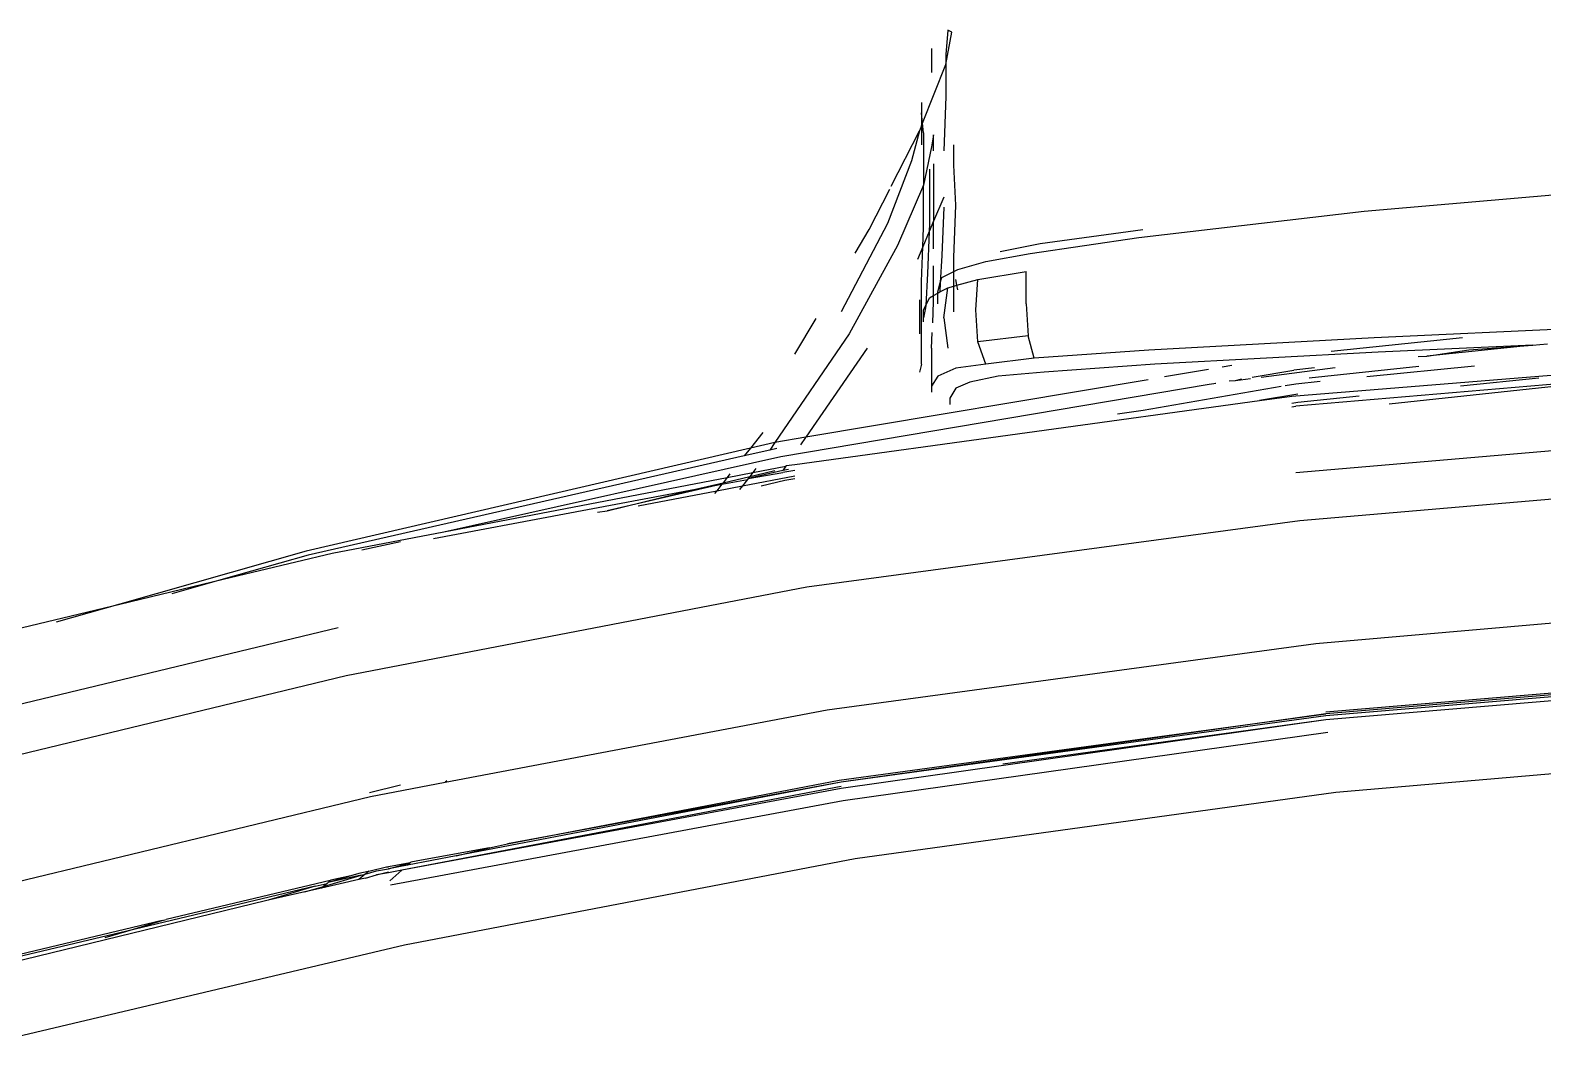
# Model space of a CAD drawing. Header units: millimetres. Extents: x -41292 to 298682, y -22072 to 33155.
# Drawn here: x 27632.7 to 27707.9, y -3871.6 to -3821.4 of the extents above; entities that cross this region are included whole.
import ezdxf

# ---------------------------------------------------------------- set-up
doc = ezdxf.new("R2010")
doc.units = ezdxf.units.MM

# ---------------------------------------------------------------- blocks, each defined once
blk = doc.blocks.new('rmfnasesx')
for p, q in [((55141.571, 11690.986), (55141.471, 11689.786)), ((55141.471, 11689.286), (55141.771, 11690.886)), ((55141.771, 11690.886), (55141.571, 11690.986)), ((55140.771, 11690.086), (55140.771, 11688.886)), ((55141.471, 11689.786), (55141.471, 11689.286)), ((55140.322, 11686.371), (55141.471, 11689.286)), ((55141.471, 11689.286), (55141.471, 11687.686)), ((55140.271, 11687.386), (55140.271, 11686.886)), ((55141.471, 11687.686), (55141.371, 11684.986)), ((55140.322, 11686.371), (55140.271, 11686.886)), ((55140.271, 11686.886), (55140.271, 11686.24)), ((55138.765, 11683.231), (55140.171, 11685.986)), ((55140.171, 11685.986), (55139.771, 11684.486)), ((55140.271, 11686.24), (55140.171, 11685.986)), ((55140.271, 11686.24), (55140.322, 11686.371)), ((55140.271, 11686.24), (55140.271, 11685.286)), ((55140.371, 11685.886), (55140.322, 11686.371)), ((55140.371, 11685.886), (55140.371, 11683.286)), ((55140.771, 11685.186), (55140.371, 11683.286)), ((55140.871, 11685.786), (55140.771, 11685.186)), ((55140.871, 11684.986), (55140.871, 11685.786)), ((55141.871, 11684.286), (55141.871, 11685.286)), ((55139.771, 11684.486), (55138.571, 11681.386)), ((55140.671, 11684.086), (55140.671, 11681.386)), ((55140.871, 11684.343), (55140.871, 11681.494)), ((55141.971, 11682.286), (55141.871, 11684.286)), ((55137.671, 11681.086), (55138.692, 11683.088)), ((55140.371, 11683.286), (55139.071, 11680.286)), ((55140.371, 11681.186), (55140.371, 11683.286)), ((55162.271, 11681.986), (55177.071, 11683.286)), ((55141.371, 11682.686), (55140.871, 11681.494)), ((55141.371, 11682.186), (55141.271, 11679.786)), ((55141.871, 11679.686), (55141.971, 11682.286)), ((55138.571, 11681.386), (55136.271, 11676.986)), ((55140.871, 11681.494), (55140.654, 11680.978)), ((55140.671, 11681.386), (55140.654, 11680.978)), ((55140.871, 11680.124), (55140.871, 11681.494)), ((55151.071, 11680.686), (55162.271, 11681.986)), ((55136.964, 11679.902), (55137.671, 11681.086)), ((55140.335, 11680.216), (55140.371, 11681.186)), ((55140.654, 11680.978), (55140.335, 11680.216)), ((55140.654, 11680.978), (55140.571, 11678.886)), ((55145.671, 11679.886), (55151.071, 11680.686)), ((55146.171, 11680.386), (55151.271, 11681.086)), ((55139.071, 11680.286), (55136.671, 11675.886)), ((55140.335, 11680.216), (55140.071, 11679.586)), ((55140.271, 11678.486), (55140.335, 11680.216)), ((55143.471, 11679.486), (55145.671, 11679.886)), ((55144.171, 11679.986), (55146.171, 11680.386)), ((55140.871, 11677.797), (55140.871, 11679.272)), ((55141.271, 11679.786), (55141.195, 11678.42)), ((55141.871, 11678.986), (55141.871, 11679.686)), ((55142.071, 11679.086), (55143.471, 11679.486)), ((55140.271, 11674.386), (55140.271, 11678.486)), ((55140.571, 11678.886), (55140.477, 11677.299)), ((55141.071, 11677.986), (55141.195, 11678.42)), ((55141.195, 11678.42), (55141.171, 11677.986)), ((55141.195, 11678.42), (55141.271, 11678.686)), ((55141.271, 11678.686), (55141.871, 11678.986)), ((55141.871, 11678.986), (55142.071, 11679.086)), ((55141.871, 11678.266), (55141.871, 11678.986)), ((55142.026, 11678.308), (55141.971, 11678.586)), ((55142.026, 11678.308), (55143.071, 11678.586)), ((55142.971, 11677.086), (55143.071, 11678.586)), ((55143.071, 11678.586), (55145.471, 11678.986)), ((55145.471, 11677.386), (55145.471, 11678.986)), ((55140.477, 11677.299), (55140.671, 11677.686)), ((55140.671, 11677.686), (55140.871, 11677.797)), ((55140.871, 11677.797), (55141.071, 11677.908)), ((55140.871, 11677.486), (55140.871, 11677.797)), ((55141.071, 11677.908), (55141.071, 11677.986)), ((55141.071, 11677.908), (55141.171, 11677.986)), ((55141.071, 11677.386), (55141.071, 11677.908)), ((55141.171, 11677.986), (55141.571, 11678.186)), ((55141.371, 11676.686), (55141.571, 11678.186)), ((55141.571, 11678.186), (55141.871, 11678.266)), ((55141.871, 11678.266), (55142.026, 11678.308)), ((55141.871, 11676.986), (55141.871, 11678.266)), ((55142.071, 11678.086), (55142.026, 11678.308)), ((55140.171, 11677.586), (55140.171, 11675.886)), ((55140.371, 11677.086), (55140.477, 11677.299)), ((55140.471, 11677.186), (55140.371, 11676.686)), ((55140.371, 11676.686), (55140.371, 11677.086)), ((55140.477, 11677.299), (55140.471, 11677.186)), ((55140.825, 11676.444), (55140.871, 11677.486)), ((55143.071, 11675.486), (55142.971, 11677.086)), ((55145.471, 11677.386), (55145.571, 11675.786)), ((55133.971, 11674.886), (55135.028, 11676.657)), ((55140.371, 11676.486), (55140.371, 11676.686)), ((55141.371, 11676.686), (55141.571, 11675.186)), ((55177.571, 11676.386), (55162.771, 11675.686)), ((55136.671, 11675.886), (55132.971, 11670.493)), ((55140.771, 11675.186), (55140.804, 11675.953)), ((55145.571, 11675.786), (55143.071, 11675.486)), ((55143.471, 11674.386), (55143.071, 11675.486)), ((55145.871, 11674.686), (55145.571, 11675.786)), ((55162.771, 11675.686), (55151.571, 11675.086)), ((55167.169, 11675.686), (55160.626, 11675.007)), ((55170.652, 11675.332), (55171.007, 11675.369)), ((55171.007, 11675.369), (55171.385, 11675.387)), ((55137.571, 11675.186), (55134.518, 11670.753)), ((55140.771, 11675.186), (55140.771, 11673.286)), ((55145.871, 11674.686), (55143.471, 11674.386)), ((55151.571, 11675.086), (55145.871, 11674.686)), ((55162.971, 11674.986), (55151.871, 11674.386)), ((55170.652, 11675.332), (55162.971, 11674.986)), ((55164.966, 11674.763), (55165.396, 11674.784)), ((55170.652, 11675.332), (55165.396, 11674.784)), ((55165.396, 11674.784), (55167.471, 11675.093)), ((55167.471, 11675.093), (55170.652, 11675.332)), ((55140.271, 11674.386), (55140.171, 11673.986)), ((55141.971, 11674.186), (55141.071, 11673.786)), ((55143.471, 11674.386), (55141.971, 11674.186)), ((55146.371, 11673.986), (55144.071, 11673.786)), ((55151.871, 11674.386), (55146.371, 11673.986)), ((55154.54, 11674.116), (55152.348, 11673.748)), ((55155.697, 11674.31), (55155.208, 11674.228)), ((55156.704, 11673.745), (55158.771, 11674.093)), ((55157.147, 11673.733), (55160.827, 11674.218)), ((55158.671, 11672.793), (55175.711, 11674.18)), ((55159.807, 11674.201), (55158.771, 11674.093)), ((55159.544, 11673.698), (55164.993, 11674.285)), ((55167.765, 11674.286), (55162.413, 11673.749)), ((55133.271, 11669.793), (55154.571, 11673.393)), ((55151.529, 11673.61), (55134.518, 11670.753)), ((55141.071, 11673.786), (55140.771, 11673.286)), ((55140.771, 11673.286), (55140.771, 11672.986)), ((55141.971, 11673.186), (55141.671, 11672.686)), ((55142.671, 11673.486), (55141.971, 11673.186)), ((55144.071, 11673.786), (55142.671, 11673.486)), ((55158.156, 11673.27), (55151.288, 11672.085)), ((55154.571, 11673.393), (55154.794, 11673.423)), ((55154.794, 11673.423), (55154.879, 11673.437)), ((55154.879, 11673.437), (55154.906, 11673.437)), ((55155.561, 11673.552), (55155.87, 11673.564)), ((55155.87, 11673.564), (55156.617, 11673.663)), ((55155.87, 11673.564), (55156.193, 11673.658)), ((55158.871, 11673.393), (55158.344, 11673.302)), ((55160.08, 11673.514), (55158.871, 11673.393)), ((55172.115, 11673.427), (55158.871, 11672.293)), ((55163.522, 11672.407), (55174.092, 11673.549)), ((55167.071, 11673.309), (55170.96, 11673.701)), ((55133.971, 11669.393), (55157.076, 11672.574)), ((55141.671, 11672.686), (55141.671, 11672.386)), ((55158.971, 11672.893), (55157.076, 11672.574)), ((55157.076, 11672.574), (55158.671, 11672.793)), ((55158.671, 11672.442), (55158.971, 11672.493)), ((55158.971, 11672.493), (55162.031, 11672.801)), ((55151.288, 11672.085), (55150.004, 11671.898)), ((55158.671, 11672.265), (55158.871, 11672.293)), ((55132.371, 11670.986), (55131.761, 11670.213)), ((55158.871, 11668.993), (55184.571, 11671.193)), ((55131.761, 11670.213), (55109.671, 11665.093)), ((55131.761, 11670.213), (55131.455, 11669.826)), ((55132.727, 11670.115), (55131.455, 11669.826)), ((55132.971, 11670.493), (55131.761, 11670.213)), ((55132.971, 11670.493), (55132.727, 11670.115)), ((55133.071, 11670.193), (55132.727, 11670.115)), ((55134.518, 11670.753), (55132.971, 11670.493)), ((55134.504, 11670.732), (55134.253, 11670.368)), ((55131.455, 11669.826), (55109.771, 11664.893)), ((55116.518, 11666.054), (55133.271, 11669.793)), ((55133.546, 11669.341), (55133.522, 11669.307)), ((55133.546, 11669.341), (55133.971, 11669.393)), ((55116.518, 11666.054), (55130.607, 11668.75)), ((55130.342, 11668.414), (55131.611, 11668.653)), ((55130.401, 11668.489), (55131.726, 11668.801)), ((55130.607, 11668.75), (55130.401, 11668.489)), ((55130.607, 11668.75), (55131.876, 11668.992)), ((55130.745, 11668.925), (55130.607, 11668.75)), ((55131.366, 11668.337), (55133.971, 11668.836)), ((55131.611, 11668.653), (55131.366, 11668.337)), ((55131.648, 11668.7), (55131.611, 11668.653)), ((55133.371, 11669.093), (55131.648, 11668.7)), ((55131.648, 11668.7), (55133.371, 11668.993)), ((55131.726, 11668.801), (55131.648, 11668.7)), ((55131.726, 11668.801), (55132.971, 11669.093)), ((55131.876, 11668.992), (55131.726, 11668.801)), ((55131.876, 11668.992), (55133.522, 11669.307)), ((55132.032, 11669.193), (55131.876, 11668.992)), ((55133.471, 11668.593), (55132.298, 11668.325)), ((55133.522, 11669.307), (55133.371, 11669.093)), ((55133.647, 11669.14), (55133.371, 11669.093)), ((55133.971, 11669.097), (55133.371, 11668.993)), ((55133.971, 11668.677), (55133.471, 11668.593)), ((55184.671, 11668.793), (55159.071, 11666.593)), ((55116, 11665.715), (55129.029, 11668.167)), ((55130.342, 11668.414), (55124.64, 11667.099)), ((55124.64, 11667.099), (55129.029, 11668.167)), ((55126.177, 11667.345), (55130.089, 11668.093)), ((55129.029, 11668.167), (55130.401, 11668.489)), ((55129.029, 11668.167), (55130.342, 11668.414)), ((55130.089, 11668.093), (55129.979, 11667.954)), ((55130.342, 11668.414), (55130.089, 11668.093)), ((55130.089, 11668.093), (55131.366, 11668.337)), ((55130.401, 11668.489), (55130.342, 11668.414)), ((55131.366, 11668.337), (55131.223, 11668.153)), ((55124.153, 11667.021), (55124.64, 11667.099)), ((55159.071, 11666.593), (55134.571, 11663.293)), ((55110.971, 11664.993), (55116.518, 11666.054)), ((55109.671, 11665.093), (55100.42, 11662.457)), ((55105.544, 11663.689), (55110.971, 11664.993)), ((55109.771, 11664.893), (55105.544, 11663.689)), ((55112.444, 11665.145), (55114.365, 11665.574)), ((55100.42, 11662.457), (55105.544, 11663.689)), ((55105.544, 11663.689), (55102.991, 11662.961)), ((55134.571, 11663.293), (55111.671, 11658.893)), ((55159.871, 11660.493), (55185.071, 11662.693)), ((55090.171, 11659.993), (55100.42, 11662.457)), ((55100.42, 11662.457), (55097.247, 11661.553)), ((55090.471, 11656.293), (55111.271, 11661.293)), ((55135.571, 11657.193), (55159.871, 11660.493)), ((55111.671, 11658.893), (55090.971, 11653.893)), ((55185.371, 11659.093), (55160.371, 11656.993)), ((55185.371, 11658.993), (55160.371, 11656.893)), ((55185.371, 11658.793), (55160.371, 11656.693)), ((55160.371, 11657.093), (55180.434, 11658.778)), ((55116.583, 11653.596), (55135.571, 11657.193)), ((55136.171, 11653.693), (55160.371, 11656.993)), ((55160.371, 11656.993), (55136.271, 11653.593)), ((55160.371, 11656.893), (55136.271, 11653.593)), ((55160.371, 11656.693), (55136.271, 11653.293)), ((55160.371, 11656.693), (55144.304, 11654.493)), ((55136.371, 11652.693), (55160.471, 11656.093)), ((55185.571, 11655.193), (55160.871, 11653.093)), ((55112.871, 11652.893), (55116.583, 11653.596)), ((55116.661, 11653.664), (55116.583, 11653.596)), ((55136.271, 11653.593), (55117.133, 11649.936)), ((55119.679, 11650.541), (55136.171, 11653.693)), ((55136.271, 11653.593), (55119.679, 11650.541)), ((55092.571, 11647.993), (55112.871, 11652.893)), ((55114.371, 11653.445), (55112.823, 11653.074)), ((55136.271, 11653.393), (55114.431, 11649.225)), ((55136.271, 11653.293), (55114.431, 11649.225)), ((55160.871, 11653.093), (55136.971, 11649.793)), ((55113.871, 11648.493), (55136.371, 11652.693)), ((55118.793, 11650.331), (55119.679, 11650.541)), ((55136.971, 11649.793), (55114.571, 11645.493)), ((55117.133, 11649.936), (55114.713, 11649.473)), ((55118.793, 11650.331), (55115.404, 11649.724)), ((55117.133, 11649.936), (55118.793, 11650.331)), ((55112.288, 11649.063), (55111.896, 11648.948)), ((55112.753, 11649.151), (55112.288, 11649.063)), ((55112.609, 11649.028), (55113.171, 11649.193)), ((55112.753, 11649.151), (55112.609, 11649.028)), ((55112.79, 11649.183), (55112.753, 11649.151)), ((55112.79, 11649.183), (55113.671, 11649.393)), ((55113.171, 11649.193), (55113.771, 11649.293)), ((55113.171, 11648.993), (55113.771, 11649.136)), ((55113.771, 11649.093), (55113.171, 11648.993)), ((55113.671, 11649.393), (55113.771, 11649.393)), ((55114.851, 11649.595), (55113.771, 11649.393)), ((55113.771, 11649.293), (55114.851, 11649.595)), ((55114.713, 11649.473), (55113.771, 11649.293)), ((55114.431, 11649.225), (55113.771, 11649.093)), ((55114.431, 11649.225), (55113.836, 11648.702)), ((55114.851, 11649.595), (55114.713, 11649.473)), ((55114.886, 11649.625), (55114.851, 11649.595)), ((55115.404, 11649.724), (55114.886, 11649.625)), ((55110.126, 11648.427), (55100.755, 11646.2)), ((55110.877, 11648.705), (55102.717, 11646.777)), ((55110.126, 11648.427), (55107.783, 11647.73)), ((55109.607, 11648.145), (55110.544, 11648.421)), ((55110.445, 11648.336), (55109.607, 11648.145)), ((55110.126, 11648.427), (55110.715, 11648.567)), ((55112.292, 11648.756), (55110.445, 11648.336)), ((55110.544, 11648.421), (55110.445, 11648.336)), ((55110.544, 11648.421), (55112.417, 11648.971)), ((55110.715, 11648.567), (55110.544, 11648.421)), ((55110.774, 11648.618), (55110.715, 11648.567)), ((55112.417, 11648.971), (55110.774, 11648.618)), ((55111.896, 11648.948), (55110.774, 11648.618)), ((55110.877, 11648.705), (55110.774, 11648.618)), ((55110.91, 11648.734), (55110.877, 11648.705)), ((55111.896, 11648.948), (55110.91, 11648.734)), ((55112.609, 11649.028), (55112.292, 11648.756)), ((55112.632, 11648.834), (55112.292, 11648.756)), ((55112.417, 11648.971), (55112.609, 11649.028)), ((55112.632, 11648.834), (55113.171, 11648.993)), ((55107.657, 11647.701), (55093.671, 11644.293)), ((55107.783, 11647.73), (55107.657, 11647.701)), ((55109.607, 11648.145), (55107.783, 11647.73)), ((55102.525, 11646.721), (55093.571, 11644.593)), ((55100.755, 11646.2), (55093.571, 11644.493)), ((55099.684, 11645.885), (55100.755, 11646.2)), ((55100.755, 11646.2), (55102.525, 11646.721)), ((55102.525, 11646.721), (55102.717, 11646.777)), ((55114.571, 11645.493), (55094.671, 11640.793))]:
    blk.add_line(p, q)

msp = doc.modelspace()

# ---------------------------------------------------------------- block references
msp.add_blockref('rmfnasesx', (-27463.272, -15512.431))

doc.saveas('drawing.dxf')
